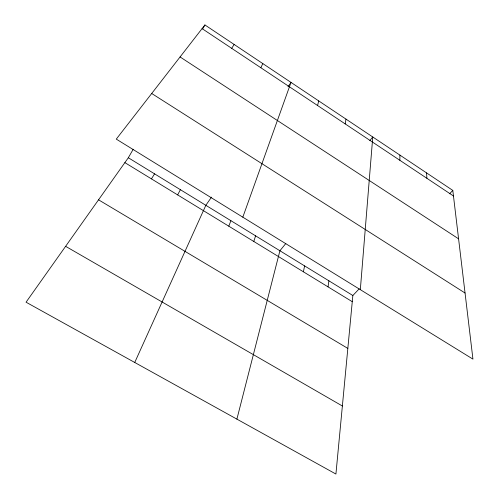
<?xml version="1.0" encoding="UTF-8"?>
<svg xmlns="http://www.w3.org/2000/svg" width="499" height="499" viewBox="0 0 499 499"><rect width="100%" height="100%" fill="white"/><g stroke="black" fill="none" stroke-linecap="round" stroke-linejoin="round"><path stroke-width="0.75" d="M399.867 160.304L399.905 155.102M360.328 289.663L372.765 136.988L369.859 140.556M359.23 288.802L352.849 295.508L335.921 474.05L26.054 302.201L128.324 157.746L133.227 149.245M328.03 286.856L328.903 280.812M345.196 123.908L345.975 119.105M303.417 271.812L304.59 265.892M317.564 105.507L318.73 100.917M236.894 419.129L279.908 250.748L285.815 243.506M253.804 241.466L255.582 235.827M242.82 217.177L291.011 82.416L287.973 86.795M228.798 226.178L230.9 220.683M134.736 362.474L205.838 205.307L211.495 197.142M260.84 67.739L262.817 63.591M177.638 194.891L180.395 189.695M202.638 28.911L204.921 24.95L452.805 190.412L472.946 359.13L116.279 139.121L204.921 24.95M151.459 178.885L154.559 173.845M231.717 48.347L234.125 44.442M449.587 193.799L452.805 190.412M65.619 246.319L342.376 405.999M98.534 199.818L347.834 348.408M124.869 162.624L352.263 301.683M128.324 157.746L352.849 295.508M151.708 93.494L465.056 293.032M180.07 56.955L458.587 238.834M202.076 28.611L453.472 196.001M426.583 172.91L426.901 178.305"/></g></svg>
